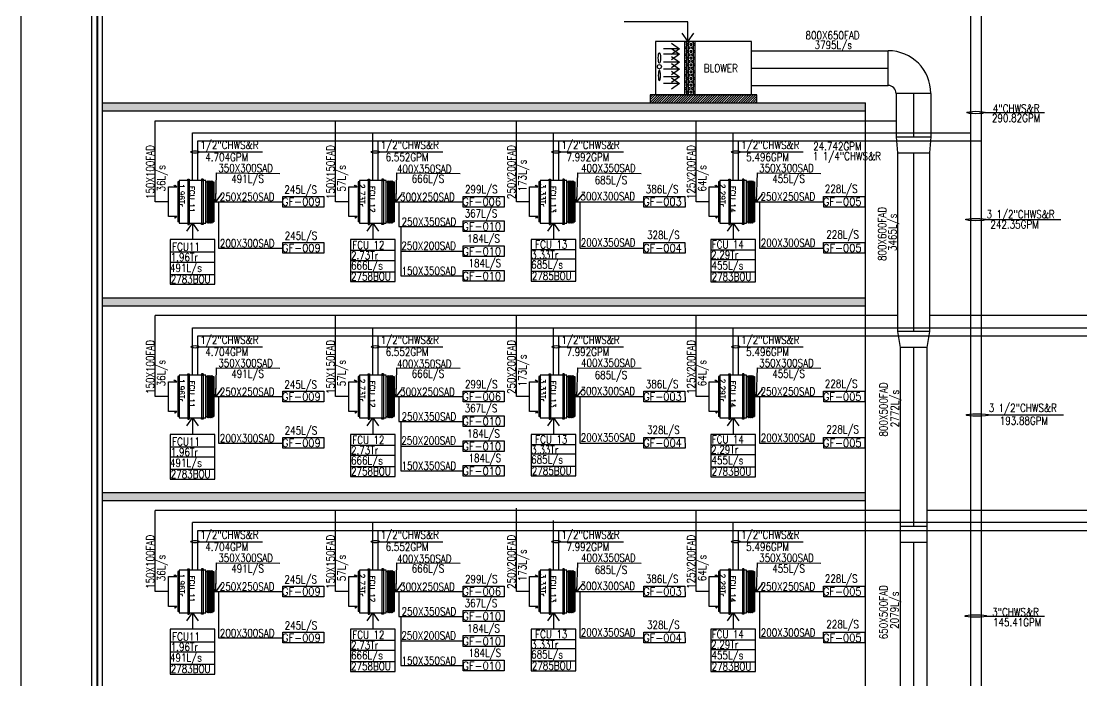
# Model space of a CAD drawing. Header units: millimetres. Extents: x -1288794 to 2153086, y -2701644 to -1335282.
# Drawn here: x 1703173 to 1723044, y -1500660 to -1488307 of the extents above; entities that cross this region are included whole.
import ezdxf

# ---------------------------------------------------------------- set-up
doc = ezdxf.new("R2010")
doc.units = ezdxf.units.MM
doc.header["$LTSCALE"] = 100
doc.linetypes.add('HIDDEN', pattern=[9.525, 6.35, -3.175])
for name, color, linetype in [('A-ANNO-TEXT', 8, 'Continuous'), ('A-WALL-FULL', 8, 'Continuous'), ('AC- SUIPPOR', 7, 'HIDDEN'), ('AC-CHILLED WATER TEXT', 41, 'Continuous'), ('AC-CHR', 60, 'Continuous'), ('AC-CHS', 30, 'Continuous'), ('AC-FAD', 6, 'Continuous'), ('AC-FAD TEXT', 6, 'Continuous'), ('AC-HLTEXT', 100, 'Continuous'), ('AC-SAD', 3, 'Continuous'), ('AC-SAD TEXT', 3, 'Continuous'), ('AC-UNIT', 5, 'Continuous'), ('Blower', 4, 'Continuous'), ('LOGO LINE', 7, 'Continuous'), ('LOGO1LINE', 7, 'Continuous'), ('WALL', 42, 'Continuous')]:
    doc.layers.add(name, color=color, linetype=linetype)
doc.styles.add('ROMAND', font='romand')
doc.styles.add('ROMANS', font='romans.shx', dxfattribs={"width": 0.8})
doc.styles.add('SIMPLEX', font='simplex.shx', dxfattribs={"width": 0.8})
doc.dimstyles.new('100 of DIM2', dxfattribs={"dimscale": 0, "dimtxt": 200, "dimasz": 150, "dimexe": 75, "dimexo": 200, "dimgap": 75, "dimtad": 1, "dimdec": 0, "dimrnd": 5, "dimzin": 0, "dimdsep": 46, "dimtxsty": 'ROMANS', "dimblk": 'ARCHTICK', "dimcen": 100, "dimclrd": 94, "dimclre": 94, "dimclrt": 2, "dimadec": 0, "dimazin": 0, "dimtfac": 1, "dimtdec": 0, "dimtofl": 0, "dimtmove": 2, "dimatfit": 3, "dimldrblk": 'OPEN90', "dimfxl": 75, "dimtolj": 1, "dimtzin": 0, "dimarcsym": 0})

# ---------------------------------------------------------------- blocks, each defined once
blk = doc.blocks.new('A$C44FB0367')
at = {"layer": 'WALL', "ltscale": 30}
h = blk.add_hatch(dxfattribs=at)
h.set_pattern_fill('NET3', color=2, scale=100, style=0)
h.set_pattern_definition([(0, (19935.246, -11666.627), (0, 12.5), []), (60, (19935.246, -11666.627), (-10.8253175, 6.25), []), (120, (19935.246, -11666.627), (-10.8253175, -6.25), [])])
h.paths.add_polyline_path([(775, 250), (775, 275), (25, 275), (25, 250)])
at = {"layer": 'WALL', "color": 5, "ltscale": 30}
for p, q in [((25, 250), (25, 275)), ((25, 275), (775, 275)), ((775, 250), (775, 275))]:
    blk.add_line(p, q, dxfattribs=at)
at = {"layer": 'WALL', "color": 8, "ltscale": 30}
for p, q in [((25, -275), (0, -287.5)), ((0, -287.5), (25, -300)), ((25, -300), (0, -312.5)), ((0, -312.5), (25, -325)), ((25, -325), (0, -337.5)), ((0, -337.5), (25, -350)), ((25, -350), (0, -362.5)), ((0, -362.5), (25, -375)), ((25, -250), (25, -275)), ((25, -250), (25, -275)), ((25, -275), (775, -275)), ((25, -300), (775, -300)), ((25, -325), (775, -325)), ((25, -350), (775, -350)), ((25, -375), (775, -375)), ((25, -375), (25, -400)), ((775, -250), (775, -275)), ((775, -275), (800, -287.5)), ((800, -287.5), (775, -300)), ((775, -300), (800, -312.5)), ((800, -312.5), (775, -325)), ((775, -325), (800, -337.5)), ((800, -337.5), (775, -350)), ((775, -350), (800, -362.5)), ((800, -362.5), (775, -375)), ((775, -375), (775, -400)), ((25, -400), (775, -400))]:
    blk.add_line(p, q, dxfattribs=at)
at = {"layer": 'WALL', "color": 5, "ltscale": 30}
blk.add_lwpolyline([(0, 250), (800, 250), (800, -250), (0, -250)], close=True, dxfattribs=at)
blk = doc.blocks.new('A$C5F1D0244')
at = {"layer": 'AC- SUIPPOR', "ltscale": 5}
for p, q in [((-25, 425), (-25, -425)), ((0, 425), (0, -425))]:
    blk.add_line(p, q, dxfattribs=at)
at = {"layer": 'AC- SUIPPOR', "ltscale": 30}
for points in [[(-25, 400), (0, 400), (0, 425), (-25, 425)], [(-25, -400), (0, -400), (0, -425), (-25, -425)]]:
    blk.add_lwpolyline(points, close=True, dxfattribs=at)
for centre in [(-12.5, 412.5), (-12.5, -412.5)]:
    blk.add_circle(centre, 5, dxfattribs=at)
blk = doc.blocks.new('_ArchTick')
at = {"color": 0, "linetype": 'ByBlock', "const_width": 0.15}
blk.add_lwpolyline([(-0.5, -0.5), (0.5, 0.5)], dxfattribs=at)
blk = doc.blocks.new('A$C14952670')
at = {"layer": 'AC-FAD', "linetype": 'ByBlock'}
for p, q in [((29, 136), (0, 105)), ((30, 159), (1, 128)), ((30, 0), (30, 159)), ((589, 0), (30, 0)), ((589, 159), (589, 0)), ((589, 159), (619, 129)), ((589, 144), (619, 114))]:
    blk.add_line(p, q, dxfattribs=at)

msp = doc.modelspace()

# ---------------------------------------------------------------- hatches: boundary and pattern name
at = {"layer": 'A-WALL-FULL', "true_color": 0xf26722}
h = msp.add_hatch(dxfattribs=at)
h.set_pattern_fill('AR-CONC', color=30)
h.set_pattern_definition([(50, (-18962.78, 25700), (182.184669, -15.939086), [19.05, -209.55]), (355, (-18962.78, 25700), (-35.243421, 191.056845), [15.24, -167.640584]), (100.451445, (-18947.6, 25698.67), (146.941247, 175.117752), [16.190009, -178.090245]), (46.1842, (-18962.78, 25750.8), (271.07904, -42.042328), [28.575, -314.325]), (96.635558, (-18940.2, 25747.3), (237.404134, 247.426125), [24.285023, -267.135608]), (351.184151, (-18962.78, 25750.8), (237.404134, 247.426125), [22.859967, -251.459732]), (21, (-18937.38, 25738.1), (151.614391, -102.265198), [19.05, -209.55]), (326, (-18937.38, 25738.1), (61.802028, 184.187966), [15.24, -167.64]), (71.451445, (-18924.75, 25729.58), (213.416419, 81.922769), [16.190009, -178.089938]), (37.5, (-18962.784, 25700), (3.0886033, 84.5550389), [0, -165.608, 0, -170.18, 0, -168.275]), (7.5, (-18962.78, 25700), (66.8196625, 100.1805748), [0, -97.028, 0, -161.798, 0, -64.135]), (327.5, (-19019.426, 25700), (135.5905952, -5.728744), [0, -63.5, 0, -198.12, 0, -262.89]), (317.5, (-19044.83, 25700), (148.1291814, 25.426491), [0, -82.55, 0, -131.572, 0, -186.69])])
h.paths.add_polyline_path([(1718990.8, -1489835.5), (1704697.8, -1489835.5), (1704697.8, -1489985.5), (1718990.8, -1489985.5)])
h = msp.add_hatch(dxfattribs=at)
h.set_pattern_fill('AR-CONC', color=30)
h.set_pattern_definition([(50, (0, 22050), (182.184669, -15.939086), [19.05, -209.55]), (355, (0, 22050), (-35.243421, 191.056845), [15.24, -167.640584]), (100.451445, (15.18, 22048.67), (146.941247, 175.117752), [16.190009, -178.090245]), (46.1842, (0, 22100.8), (271.07904, -42.042328), [28.575, -314.325]), (96.635558, (22.6, 22097.3), (237.404134, 247.426125), [24.285023, -267.135608]), (351.184151, (0, 22100.8), (237.404134, 247.426125), [22.859967, -251.459732]), (21, (25.4, 22088.1), (151.614391, -102.265198), [19.05, -209.55]), (326, (25.4, 22088.1), (61.802028, 184.187966), [15.24, -167.64]), (71.451445, (38.03, 22079.58), (213.416419, 81.922769), [16.190009, -178.089938]), (37.5, (0, 22050), (3.0886033, 84.5550389), [0, -165.608, 0, -170.18, 0, -168.275]), (7.5, (0, 22050), (66.8196625, 100.1805748), [0, -97.028, 0, -161.798, 0, -64.135]), (327.5, (-56.64, 22050), (135.5905952, -5.728744), [0, -63.5, 0, -198.12, 0, -262.89]), (317.5, (-82.04, 22050), (148.1291814, 25.426491), [0, -82.55, 0, -131.572, 0, -186.69])])
h.paths.add_polyline_path([(1718990.8, -1493635.5), (1718990.8, -1493485.5), (1704697.8, -1493485.5), (1704697.8, -1493635.5)])
h.paths.add_polyline_path([(1751078, -1493635.5), (1751078, -1493485.5), (1723660.6, -1493485.5), (1723660.6, -1493635.5)])
h.paths.add_polyline_path([(1755218.3, -1493485.5), (1755218.3, -1493635.5), (1770296.5, -1493635.5), (1770296.5, -1493485.5)])
h = msp.add_hatch(dxfattribs=at)
h.set_pattern_fill('AR-CONC', color=30)
h.set_pattern_definition([(50, (0, 18400), (182.184669, -15.939086), [19.05, -209.55]), (355, (0, 18400), (-35.243421, 191.056845), [15.24, -167.640584]), (100.451445, (15.18, 18398.67), (146.941247, 175.117752), [16.190009, -178.090245]), (46.1842, (0, 18450.8), (271.07904, -42.042328), [28.575, -314.325]), (96.635558, (22.6, 18447.3), (237.404134, 247.426125), [24.285023, -267.135608]), (351.184151, (0, 18450.8), (237.404134, 247.426125), [22.859967, -251.459732]), (21, (25.4, 18438.1), (151.614391, -102.265198), [19.05, -209.55]), (326, (25.4, 18438.1), (61.802028, 184.187966), [15.24, -167.64]), (71.451445, (38.03, 18429.58), (213.416419, 81.922769), [16.190009, -178.089938]), (37.5, (0, 18400), (3.0886033, 84.5550389), [0, -165.608, 0, -170.18, 0, -168.275]), (7.5, (0, 18400), (66.8196625, 100.1805748), [0, -97.028, 0, -161.798, 0, -64.135]), (327.5, (-56.64, 18400), (135.5905952, -5.728744), [0, -63.5, 0, -198.12, 0, -262.89]), (317.5, (-82.04, 18400), (148.1291814, 25.426491), [0, -82.55, 0, -131.572, 0, -186.69])])
h.paths.add_polyline_path([(1718990.8, -1497285.5), (1718990.8, -1497135.5), (1704697.8, -1497135.5), (1704697.8, -1497285.5)])
h.paths.add_polyline_path([(1755218.3, -1497135.5), (1755218.3, -1497285.5), (1770296.5, -1497285.5), (1770296.5, -1497135.5)])
h.paths.add_polyline_path([(1751078, -1497285.5), (1751078, -1497135.5), (1723660.6, -1497135.5), (1723660.6, -1497285.5)])
at = {"layer": 'Blower', "true_color": 0xf26722}
h = msp.add_hatch(dxfattribs=at)
h.set_pattern_fill('BOX', color=30, scale=5)
h.paths.add_polyline_path([(1715797.7, -1488685.5), (1715597.7, -1488685.5), (1715597.7, -1489685.5), (1715797.7, -1489685.5)])
h = msp.add_hatch(dxfattribs=at)
h.set_pattern_fill('ANSI31', color=30, scale=10)
h.paths.add_polyline_path([(1716957.5, -1489685.5), (1714957.5, -1489685.5), (1714957.5, -1489835.5), (1716957.5, -1489835.5)])

# ---------------------------------------------------------------- linework, layer by layer
at = {"layer": 'A-ANNO-TEXT'}
for points in [[(1708072.8, -1491587.9), (1708842.4, -1491587.9), (1708843.7, -1491788.2), (1708074.1, -1491788.2)], [(1711451.5, -1491587.9), (1712221, -1491587.9), (1712222.3, -1491788.2), (1711452.8, -1491788.2)], [(1714838.9, -1491587.9), (1715608.5, -1491587.9), (1715609.8, -1491788.2), (1714840.2, -1491788.2)], [(1718206.9, -1491587.9), (1718976.5, -1491587.9), (1718977.7, -1491788.2), (1718208.2, -1491788.2)], [(1711452.1, -1492045.9), (1712221.6, -1492045.9), (1712222.9, -1492246.3), (1711453.4, -1492246.3)], [(1708073.4, -1492451.1), (1708843, -1492451.1), (1708844.3, -1492651.5), (1708074.7, -1492651.5)], [(1714839.5, -1492451.1), (1715609.1, -1492451.1), (1715610.4, -1492651.5), (1714840.8, -1492651.5)], [(1718207.5, -1492451.1), (1718977.1, -1492451.1), (1718978.3, -1492651.5), (1718208.8, -1492651.5)], [(1711452.3, -1492514.2), (1712221.9, -1492514.2), (1712223.2, -1492714.6), (1711453.6, -1492714.6)], [(1711452.3, -1492976), (1712221.9, -1492976), (1712223.2, -1493176.4), (1711453.6, -1493176.4)], [(1708072.8, -1495237.9), (1708842.4, -1495237.9), (1708843.7, -1495438.2), (1708074.1, -1495438.2)], [(1711451.5, -1495237.9), (1712221, -1495237.9), (1712222.3, -1495438.2), (1711452.8, -1495438.2)], [(1714838.9, -1495237.9), (1715608.5, -1495237.9), (1715609.8, -1495438.2), (1714840.2, -1495438.2)], [(1718206.9, -1495237.9), (1718976.5, -1495237.9), (1718977.7, -1495438.2), (1718208.2, -1495438.2)], [(1711452.1, -1495695.9), (1712221.6, -1495695.9), (1712222.9, -1495896.3), (1711453.4, -1495896.3)], [(1708073.4, -1496101.1), (1708843, -1496101.1), (1708844.3, -1496301.5), (1708074.7, -1496301.5)], [(1711452.3, -1496164.2), (1712221.9, -1496164.2), (1712223.2, -1496364.6), (1711453.6, -1496364.6)], [(1714839.5, -1496101.1), (1715609.1, -1496101.1), (1715610.4, -1496301.5), (1714840.8, -1496301.5)], [(1718207.5, -1496101.1), (1718977.1, -1496101.1), (1718978.3, -1496301.5), (1718208.8, -1496301.5)], [(1711452.3, -1496626), (1712221.9, -1496626), (1712223.2, -1496826.4), (1711453.6, -1496826.4)], [(1708072.8, -1498887.9), (1708842.4, -1498887.9), (1708843.7, -1499088.2), (1708074.1, -1499088.2)], [(1711451.5, -1498887.9), (1712221, -1498887.9), (1712222.3, -1499088.2), (1711452.8, -1499088.2)], [(1714838.9, -1498887.9), (1715608.5, -1498887.9), (1715609.8, -1499088.2), (1714840.2, -1499088.2)], [(1718206.9, -1498887.9), (1718976.5, -1498887.9), (1718977.7, -1499088.2), (1718208.2, -1499088.2)], [(1711452.1, -1499345.9), (1712221.6, -1499345.9), (1712222.9, -1499546.3), (1711453.4, -1499546.3)], [(1708073.4, -1499751.1), (1708843, -1499751.1), (1708844.3, -1499951.5), (1708074.7, -1499951.5)], [(1711452.3, -1499814.2), (1712221.9, -1499814.2), (1712223.2, -1500014.6), (1711453.6, -1500014.6)], [(1714839.5, -1499751.1), (1715609.1, -1499751.1), (1715610.4, -1499951.5), (1714840.8, -1499951.5)], [(1718207.5, -1499751.1), (1718977.1, -1499751.1), (1718978.3, -1499951.5), (1718208.8, -1499951.5)], [(1711452.3, -1500276), (1712221.9, -1500276), (1712223.2, -1500476.4), (1711453.6, -1500476.4)]]:
    msp.add_lwpolyline(points, close=True, dxfattribs=at)
at = {"layer": 'A-WALL-FULL'}
for p, q in [((1716957.5, -1489685.5), (1714957.5, -1489685.5)), ((1714957.5, -1489685.5), (1714957.5, -1489835.5)), ((1716957.5, -1489835.5), (1716957.5, -1489685.5)), ((1704697.8, -1489835.5), (1718990.8, -1489835.5)), ((1718990.8, -1508235.5), (1718990.8, -1489835.5)), ((1704697.8, -1489985.5), (1718990.8, -1489985.5)), ((1704697.8, -1493485.5), (1718990.8, -1493485.5)), ((1704697.8, -1493635.5), (1718990.8, -1493635.5)), ((1704697.8, -1497135.5), (1718990.8, -1497135.5)), ((1704697.8, -1497285.5), (1718990.8, -1497285.5))]:
    msp.add_line(p, q, dxfattribs=at)
at = {"layer": 'A-WALL-FULL', "ltscale": 3}
for p, q in [((1713564.3, -1492394.9), (1712864.3, -1492394.9)), ((1713564.3, -1496044.9), (1712864.3, -1496044.9)), ((1713564.3, -1499694.9), (1712864.3, -1499694.9))]:
    msp.add_line(p, q, dxfattribs=at)
at = {"layer": 'AC-CHILLED WATER TEXT'}
for p, q in [((1721231.1, -1490016.9), (1722346, -1490016.9)), ((1706508.9, -1490755.3), (1707690.7, -1490755.3)), ((1709887.6, -1490755.3), (1711069.4, -1490755.3)), ((1713275, -1490755.3), (1714456.8, -1490755.3)), ((1716643, -1490755.3), (1717824.8, -1490755.3)), ((1721252.7, -1492021.2), (1722650.6, -1492021.2)), ((1706508.9, -1494405.3), (1707690.7, -1494405.3)), ((1709887.6, -1494405.3), (1711069.4, -1494405.3)), ((1713275, -1494405.3), (1714456.8, -1494405.3)), ((1716643, -1494405.3), (1717824.8, -1494405.3)), ((1721300.3, -1495680.3), (1722698.3, -1495680.3)), ((1706508.9, -1498055.3), (1707690.7, -1498055.3)), ((1709887.6, -1498055.3), (1711069.4, -1498055.3)), ((1713275, -1498055.3), (1714456.8, -1498055.3)), ((1716643, -1498055.3), (1717824.8, -1498055.3)), ((1721266.3, -1499447.5), (1722343.2, -1499447.5))]:
    msp.add_line(p, q, dxfattribs=at)
for centre, major_axis, ratio in [((1721060.4, -1490016.9), (170.7, 0), 0.1301197), ((1706429.3, -1490755.3), (79.6, 0), 0.2791271), ((1709808, -1490755.3), (79.6, 0), 0.2791271), ((1713195.4, -1490755.3), (79.6, 0), 0.2791271), ((1716563.4, -1490755.3), (79.6, 0), 0.2791271), ((1721060.4, -1492021.2), (192.2, 0), 0.1155465), ((1706429.3, -1494405.3), (79.6, 0), 0.2791271), ((1709808, -1494405.3), (79.6, 0), 0.2791271), ((1713195.4, -1494405.3), (79.6, 0), 0.2791271), ((1716563.4, -1494405.3), (79.6, 0), 0.2791271), ((1721087.6, -1495680.3), (212.7, 0), 0.1044217), ((1706429.3, -1498055.3), (79.6, 0), 0.2791271), ((1709808, -1498055.3), (79.6, 0), 0.2791271), ((1713195.4, -1498055.3), (79.6, 0), 0.2791271), ((1716563.4, -1498055.3), (79.6, 0), 0.2791271), ((1721060.4, -1499447.5), (205.9, 0), 0.1078954)]:
    msp.add_ellipse(centre, major_axis=major_axis, ratio=ratio, dxfattribs=at)
at = {"layer": 'AC-CHR'}
for p, q in [((1721161.9, -1508796.8), (1721161.9, -1483993.6)), ((1706479.7, -1490547.1), (1721161.9, -1490547.1)), ((1706479.7, -1491287.6), (1706479.7, -1490547.1)), ((1709858.3, -1491287.6), (1709858.3, -1490547.1)), ((1713245.8, -1491287.6), (1713245.8, -1490547.1)), ((1716613.8, -1491287.6), (1716613.8, -1490547.1)), ((1706479.7, -1494196.8), (1734945.9, -1494196.8)), ((1706479.7, -1494937.2), (1706479.7, -1494196.8)), ((1709858.3, -1494937.2), (1709858.3, -1494196.8)), ((1713245.8, -1494937.2), (1713245.8, -1494196.8)), ((1716613.8, -1494937.2), (1716613.8, -1494196.8)), ((1706479.7, -1497846.8), (1734945.9, -1497846.8)), ((1706479.7, -1498587.2), (1706479.7, -1497846.8)), ((1709858.3, -1498587.2), (1709858.3, -1497846.8)), ((1713245.8, -1498587.2), (1713245.8, -1497846.8)), ((1716613.8, -1498587.2), (1716613.8, -1497846.8))]:
    msp.add_line(p, q, dxfattribs=at)
at = {"layer": 'AC-CHS'}
for p, q in [((1720961.9, -1508648.1), (1720961.9, -1484193.9)), ((1706379.7, -1491287.2), (1706379.7, -1490398.4)), ((1706379.7, -1490398.4), (1720961.9, -1490398.4)), ((1709758.3, -1491287.2), (1709758.3, -1490398.4)), ((1713145.8, -1491287.2), (1713145.8, -1490398.4)), ((1716513.8, -1491287.2), (1716513.8, -1490398.4)), ((1706379.7, -1494937.2), (1706379.7, -1494048.1)), ((1706379.7, -1494048.1), (1734845.9, -1494048.1)), ((1709758.3, -1494937.2), (1709758.3, -1494048.1)), ((1713145.8, -1494937.2), (1713145.8, -1494048.1)), ((1716513.8, -1494937.2), (1716513.8, -1494048.1)), ((1713145.8, -1498587.2), (1713145.8, -1497658.5)), ((1706379.7, -1498587.2), (1706379.7, -1497698.1)), ((1734845.9, -1497698.1), (1706379.7, -1497698.1)), ((1709758.3, -1498587.2), (1709758.3, -1497698.1)), ((1716513.8, -1498587.2), (1716513.8, -1497698.1))]:
    msp.add_line(p, q, dxfattribs=at)
at = {"layer": 'AC-FAD'}
for p, q in [((1716857.5, -1488860.5), (1719415.8, -1488860.5)), ((1719415.8, -1489510.5), (1719415.8, -1488860.5)), ((1716857.5, -1489185.5), (1719415.8, -1489185.5)), ((1716857.5, -1489510.5), (1719415.8, -1489510.5)), ((1719565.8, -1489660.5), (1719565.8, -1490469.8)), ((1720215.8, -1489660.5), (1719565.8, -1489660.5)), ((1719890.8, -1489660.5), (1719890.8, -1490469.8)), ((1720215.8, -1489660.5), (1720215.8, -1490469.8)), ((1705685.2, -1491687.2), (1705685.2, -1490169.8)), ((1705685.2, -1490169.8), (1719565.8, -1490169.8)), ((1709063.8, -1491687.2), (1709063.8, -1490169.8)), ((1712451.3, -1491687.2), (1712451.3, -1490169.8)), ((1715819.3, -1491687.2), (1715819.3, -1490169.8)), ((1719565.8, -1490469.8), (1719590.8, -1490769.8)), ((1719565.8, -1490469.8), (1720215.8, -1490469.8)), ((1720215.8, -1490469.8), (1720190.8, -1490769.8)), ((1719590.8, -1490769.8), (1719590.8, -1494119.5)), ((1719590.8, -1490769.8), (1720190.8, -1490769.8)), ((1719890.8, -1490769.8), (1719890.8, -1494119.5)), ((1720190.8, -1490769.8), (1720190.8, -1494119.5)), ((1705930.4, -1491687.2), (1705685.2, -1491687.2)), ((1709309.1, -1491687.2), (1709063.8, -1491687.2)), ((1712696.5, -1491687.2), (1712451.3, -1491687.2)), ((1716064.5, -1491687.2), (1715819.3, -1491687.2)), ((1705685.2, -1495337.2), (1705685.2, -1493819.5)), ((1719590.8, -1493819.5), (1705685.2, -1493819.5)), ((1709063.8, -1495337.2), (1709063.8, -1493819.5)), ((1712451.3, -1495337.2), (1712451.3, -1493819.5)), ((1715819.3, -1495337.2), (1715819.3, -1493819.5)), ((1734151.4, -1493819.5), (1720190.8, -1493819.5)), ((1720190.8, -1494119.5), (1719590.8, -1494119.5)), ((1719590.8, -1494119.5), (1719640.8, -1494419.5)), ((1720190.8, -1494119.5), (1720140.8, -1494419.5)), ((1720140.8, -1494419.5), (1719640.8, -1494419.5)), ((1719640.8, -1494419.5), (1719640.8, -1505069.5)), ((1719890.8, -1494419.5), (1719890.8, -1497769.5)), ((1720140.8, -1494419.5), (1720140.8, -1505069.5)), ((1705930.4, -1495337.2), (1705685.2, -1495337.2)), ((1709309.1, -1495337.2), (1709063.8, -1495337.2)), ((1712696.5, -1495337.2), (1712451.3, -1495337.2)), ((1716064.5, -1495337.2), (1715819.3, -1495337.2)), ((1712451.3, -1498987.2), (1712451.3, -1497429.9)), ((1705685.2, -1498987.2), (1705685.2, -1497469.5)), ((1719640.8, -1497469.5), (1705685.2, -1497469.5)), ((1709063.8, -1498987.2), (1709063.8, -1497469.5)), ((1715819.3, -1498987.2), (1715819.3, -1497469.5)), ((1734151.4, -1497469.5), (1720140.8, -1497469.5)), ((1720140.8, -1497769.5), (1719640.8, -1497769.5)), ((1720140.8, -1498069.5), (1719640.8, -1498069.5)), ((1719890.8, -1498069.5), (1719890.8, -1501419.5)), ((1705930.4, -1498987.2), (1705685.2, -1498987.2)), ((1709309.1, -1498987.2), (1709063.8, -1498987.2)), ((1712696.5, -1498987.2), (1712451.3, -1498987.2)), ((1716064.5, -1498987.2), (1715819.3, -1498987.2))]:
    msp.add_line(p, q, dxfattribs=at)
for radius in [800, 150]:
    msp.add_arc((1719415.8, -1489660.5), radius, 0, 90, dxfattribs=at)
at = {"layer": 'AC-SAD'}
for p, q in [((1706779.7, -1491687.2), (1708073.5, -1491687.2)), ((1706871.1, -1491687.2), (1706871.1, -1492557.8)), ((1710158.3, -1491687.2), (1711452.1, -1491687.2)), ((1710249.8, -1491687.2), (1710249.8, -1492152.7)), ((1713545.8, -1491687.2), (1714839.6, -1491687.2)), ((1713637.2, -1491687.2), (1713637.2, -1492557.8)), ((1716913.8, -1491687.2), (1718207.5, -1491687.2)), ((1717005.2, -1491687.2), (1717005.2, -1492557.8)), ((1710249.8, -1492152.7), (1711452.8, -1492152.7)), ((1710282.6, -1492152.7), (1710282.6, -1493076.2)), ((1706871.1, -1492557.8), (1708074.1, -1492557.8)), ((1710282.6, -1492614.4), (1711453, -1492614.4)), ((1713637.2, -1492557.8), (1714840.2, -1492557.8)), ((1717005.2, -1492557.8), (1718208.2, -1492557.8)), ((1710282.6, -1493076.2), (1711453, -1493076.2)), ((1706779.7, -1495337.2), (1708073.5, -1495337.2)), ((1706871.1, -1495337.2), (1706871.1, -1496207.8)), ((1710158.3, -1495337.2), (1711452.1, -1495337.2)), ((1710249.8, -1495337.2), (1710249.8, -1495802.7)), ((1713545.8, -1495337.2), (1714839.6, -1495337.2)), ((1713637.2, -1495337.2), (1713637.2, -1496207.8)), ((1716913.8, -1495337.2), (1718207.5, -1495337.2)), ((1717005.2, -1495337.2), (1717005.2, -1496207.8)), ((1710249.8, -1495802.7), (1711452.8, -1495802.7)), ((1710282.6, -1495802.7), (1710282.6, -1496726.2)), ((1706871.1, -1496207.8), (1708074.1, -1496207.8)), ((1710282.6, -1496264.4), (1711453, -1496264.4)), ((1713637.2, -1496207.8), (1714840.2, -1496207.8)), ((1717005.2, -1496207.8), (1718208.2, -1496207.8)), ((1710282.6, -1496726.2), (1711453, -1496726.2)), ((1706779.7, -1498987.2), (1708073.5, -1498987.2)), ((1706871.1, -1498987.2), (1706871.1, -1499857.8)), ((1710158.3, -1498987.2), (1711452.1, -1498987.2)), ((1710249.8, -1498987.2), (1710249.8, -1499452.7)), ((1713545.8, -1498987.2), (1714839.6, -1498987.2)), ((1713637.2, -1498987.2), (1713637.2, -1499857.8)), ((1716913.8, -1498987.2), (1718207.5, -1498987.2)), ((1717005.2, -1498987.2), (1717005.2, -1499857.8)), ((1710249.8, -1499452.7), (1711452.8, -1499452.7)), ((1710282.6, -1499452.7), (1710282.6, -1500376.2)), ((1706871.1, -1499857.8), (1708074.1, -1499857.8)), ((1710282.6, -1499914.4), (1711453, -1499914.4)), ((1713637.2, -1499857.8), (1714840.2, -1499857.8)), ((1717005.2, -1499857.8), (1718208.2, -1499857.8)), ((1710282.6, -1500376.2), (1711453, -1500376.2))]:
    msp.add_line(p, q, dxfattribs=at)
at = {"layer": 'AC-SAD TEXT'}
for p, q in [((1705961.2, -1492628.2), (1706798.3, -1492628.2)), ((1709339.8, -1492596.2), (1710176.9, -1492596.2)), ((1712727.2, -1492585.4), (1713564.3, -1492585.4)), ((1716095.2, -1492591.4), (1716932.3, -1492591.4)), ((1705961.2, -1492818.1), (1706798.3, -1492818.1)), ((1709339.8, -1492786.5), (1710176.9, -1492786.5)), ((1712727.2, -1492757.3), (1713564.3, -1492757.3)), ((1716095.2, -1492772.2), (1716932.3, -1492772.2)), ((1705961.2, -1493049.2), (1706798.3, -1493049.2)), ((1709339.8, -1492998.4), (1710176.9, -1492998.4)), ((1712727.2, -1492988.5), (1713564.3, -1492988.5)), ((1716095.2, -1493003.4), (1716932.3, -1493003.4)), ((1709339.8, -1496246.2), (1710176.9, -1496246.2)), ((1712727.2, -1496235.4), (1713564.3, -1496235.4)), ((1716095.2, -1496241.4), (1716932.3, -1496241.4)), ((1705961.2, -1496278.2), (1706798.3, -1496278.2)), ((1705961.2, -1496468.1), (1706798.3, -1496468.1)), ((1709339.8, -1496436.5), (1710176.9, -1496436.5)), ((1712727.2, -1496407.3), (1713564.3, -1496407.3)), ((1716095.2, -1496422.2), (1716932.3, -1496422.2)), ((1709339.8, -1496648.4), (1710176.9, -1496648.4)), ((1712727.2, -1496638.5), (1713564.3, -1496638.5)), ((1716095.2, -1496653.4), (1716932.3, -1496653.4)), ((1705961.2, -1496699.2), (1706798.3, -1496699.2)), ((1705961.2, -1499928.2), (1706798.3, -1499928.2)), ((1709339.8, -1499896.2), (1710176.9, -1499896.2)), ((1712727.2, -1499885.4), (1713564.3, -1499885.4)), ((1716095.2, -1499891.4), (1716932.3, -1499891.4)), ((1705961.2, -1500118.1), (1706798.3, -1500118.1)), ((1709339.8, -1500086.5), (1710176.9, -1500086.5)), ((1712727.2, -1500057.3), (1713564.3, -1500057.3)), ((1716095.2, -1500072.2), (1716932.3, -1500072.2)), ((1705961.2, -1500349.2), (1706798.3, -1500349.2)), ((1709339.8, -1500298.4), (1710176.9, -1500298.4)), ((1712727.2, -1500288.5), (1713564.3, -1500288.5)), ((1716095.2, -1500303.4), (1716932.3, -1500303.4))]:
    msp.add_line(p, q, dxfattribs=at)
for points in [[(1705961.2, -1493233.8), (1706798.3, -1493233.8), (1706798.3, -1492394.9), (1705961.2, -1492394.9)], [(1709339.8, -1493183), (1710176.9, -1493183), (1710176.9, -1492394.9), (1709339.8, -1492394.9)], [(1712727.2, -1493173.1), (1713564.3, -1493173.1), (1713564.3, -1492394.9), (1712727.2, -1492394.9)], [(1716095.2, -1493187.9), (1716932.3, -1493187.9), (1716932.3, -1492394.9), (1716095.2, -1492394.9)], [(1705961.2, -1496883.8), (1706798.3, -1496883.8), (1706798.3, -1496044.9), (1705961.2, -1496044.9)], [(1709339.8, -1496833), (1710176.9, -1496833), (1710176.9, -1496044.9), (1709339.8, -1496044.9)], [(1712727.2, -1496823.1), (1713564.3, -1496823.1), (1713564.3, -1496044.9), (1712727.2, -1496044.9)], [(1716095.2, -1496837.9), (1716932.3, -1496837.9), (1716932.3, -1496044.9), (1716095.2, -1496044.9)], [(1705961.2, -1500533.8), (1706798.3, -1500533.8), (1706798.3, -1499694.9), (1705961.2, -1499694.9)], [(1709339.8, -1500483), (1710176.9, -1500483), (1710176.9, -1499694.9), (1709339.8, -1499694.9)], [(1712727.2, -1500473.1), (1713564.3, -1500473.1), (1713564.3, -1499694.9), (1712727.2, -1499694.9)], [(1716095.2, -1500487.9), (1716932.3, -1500487.9), (1716932.3, -1499694.9), (1716095.2, -1499694.9)]]:
    msp.add_lwpolyline(points, close=True, dxfattribs=at)
at = {"layer": 'Blower'}
for points in [[(1715057.5, -1489685.5), (1716857.5, -1489685.5), (1716857.5, -1488685.5), (1715057.5, -1488685.5)], [(1715597.7, -1489685.5), (1715797.7, -1489685.5), (1715797.7, -1488685.5), (1715597.7, -1488685.5)]]:
    msp.add_lwpolyline(points, close=True, dxfattribs=at)
msp.add_circle((1715130.4, -1489158.2), 38.8, dxfattribs=at)
msp.add_ellipse((1715129.3, -1488994.7), major_axis=(0, -96.2), ratio=0.2079194, dxfattribs=at)
at = {"layer": 'Blower', "extrusion": (0, 0, -1)}
msp.add_ellipse((1715129.3, -1489321.7), major_axis=(0, 96.2), ratio=0.2079194, dxfattribs=at)
at = {"layer": 'LOGO LINE'}
msp.add_lwpolyline([(1781931.1, -1519493.9), (1703173, -1519493.9), (1703173, -1463806.4), (1781931.1, -1463806.4)], close=True, dxfattribs=at)
at = {"layer": 'LOGO1LINE'}
for points in [[(1780605.2, -1518168), (1704498.9, -1518168), (1704498.9, -1465132.3), (1780605.2, -1465132.3)], [(1770296.5, -1517969.1), (1704697.8, -1517969.1), (1704697.8, -1465331.1), (1770296.5, -1465331.1)]]:
    msp.add_lwpolyline(points, close=True, dxfattribs=at)
at = {"layer": 'LOGO1LINE', "const_width": 39.8}
msp.add_lwpolyline([(1780505.7, -1518068.5), (1704598.4, -1518068.5), (1704598.4, -1465231.7), (1780505.7, -1465231.7)], close=True, dxfattribs=at)

# ---------------------------------------------------------------- block references
at = {"ltscale": 30, "xscale": -1}
for p in [(1706297.8, -1491687.2), (1709676.4, -1491687.2), (1713063.9, -1491687.2), (1716431.9, -1491687.2), (1706297.8, -1495337.2), (1709676.4, -1495337.2), (1713063.9, -1495337.2), (1716431.9, -1495337.2), (1706297.8, -1498987.2), (1709676.4, -1498987.2), (1713063.9, -1498987.2), (1716431.9, -1498987.2)]:
    msp.add_blockref('A$C5F1D0244', p, dxfattribs=at)
at = {"ltscale": 30}
for p in [(1706579, -1491687.2), (1709957.7, -1491687.2), (1713345.1, -1491687.2), (1716713.1, -1491687.2), (1706579, -1495337.2), (1709957.7, -1495337.2), (1713345.1, -1495337.2), (1716713.1, -1495337.2), (1706579, -1498987.2), (1709957.7, -1498987.2), (1713345.1, -1498987.2), (1716713.1, -1498987.2)]:
    msp.add_blockref('A$C5F1D0244', p, dxfattribs=at)
at = {"layer": 'AC-FAD', "rotation": 270}
for p in [(1705930.4, -1491377.7), (1709309.1, -1491377.7), (1712696.5, -1491377.7), (1716064.5, -1491377.7), (1705930.4, -1495027.7), (1709309.1, -1495027.7), (1712696.5, -1495027.7), (1716064.5, -1495027.7), (1705930.4, -1498677.7), (1709309.1, -1498677.7), (1712696.5, -1498677.7), (1716064.5, -1498677.7)]:
    msp.add_blockref('A$C14952670', p, dxfattribs=at)
at = {"layer": 'AC-UNIT', "color": 6, "ltscale": 30, "xscale": -1, "rotation": 90}
for p in [(1706379.7, -1491287.2), (1709758.3, -1491287.2), (1713145.8, -1491287.2), (1716513.8, -1491287.2), (1706379.7, -1494937.2), (1709758.3, -1494937.2), (1713145.8, -1494937.2), (1716513.8, -1494937.2), (1706379.7, -1498587.2), (1709758.3, -1498587.2), (1713145.8, -1498587.2), (1716513.8, -1498587.2)]:
    msp.add_blockref('A$C44FB0367', p, dxfattribs=at)

# ---------------------------------------------------------------- texts
at = {"layer": 'A-ANNO-TEXT', "style": 'ROMANS', "width": 0.9}
for s, p in [('GF-009', (1708059.8, -1491762.2)), ('GF-006', (1711438.5, -1491762.2)), ('GF-003', (1714825.9, -1491762.2)), ('GF-005', (1718193.9, -1491762.2)), ('GF-010', (1711439.3, -1492224.9)), ('GF-009', (1708060.6, -1492630)), ('GF-004', (1714826.7, -1492630)), ('GF-005', (1718194.7, -1492630)), ('GF-010', (1711439.5, -1492693.2)), ('GF-010', (1711439.5, -1493155)), ('GF-009', (1708059.8, -1495412.2)), ('GF-006', (1711438.5, -1495412.2)), ('GF-003', (1714825.9, -1495412.2)), ('GF-005', (1718193.9, -1495412.2)), ('GF-010', (1711439.3, -1495874.9)), ('GF-009', (1708060.6, -1496280)), ('GF-010', (1711439.5, -1496343.2)), ('GF-004', (1714826.7, -1496280)), ('GF-005', (1718194.7, -1496280)), ('GF-010', (1711439.5, -1496805)), ('GF-009', (1708059.8, -1499062.2)), ('GF-006', (1711438.5, -1499062.2)), ('GF-003', (1714825.9, -1499062.2)), ('GF-005', (1718193.9, -1499062.2)), ('GF-010', (1711439.3, -1499524.9)), ('GF-009', (1708060.6, -1499930)), ('GF-010', (1711439.5, -1499993.2)), ('GF-004', (1714826.7, -1499930)), ('GF-005', (1718194.7, -1499930)), ('GF-010', (1711439.5, -1500455))]:
    msp.add_text(s, height=150, dxfattribs=at).set_placement(p)
at = {"layer": 'AC-CHILLED WATER TEXT', "style": 'SIMPLEX', "width": 0.8}
for s, p in [('4"CHWS&R', (1721377.3, -1490016.9)), ('290.82GPM', (1721360.8, -1490194.6)), ('1/2"CHWS&R', (1706528.8, -1490699.8)), ('1/2"CHWS&R', (1709907.5, -1490699.8)), ('1/2"CHWS&R', (1713294.9, -1490699.8)), ('1/2"CHWS&R', (1716662.9, -1490699.8)), ('24.742GPM', (1718012.5, -1490724.2)), ('4.704GPM', (1706622.8, -1490925.8)), ('6.552GPM', (1710001.4, -1490925.8)), ('7.992GPM', (1713388.9, -1490925.8)), ('5.496GPM', (1716756.8, -1490925.8)), ('1 1/4"CHWS&R', (1718005.6, -1490907.7)), ('3 1/2"CHWS&R', (1721260.2, -1491998)), ('242.35GPM', (1721332.7, -1492188.6)), ('1/2"CHWS&R', (1706528.8, -1494349.8)), ('1/2"CHWS&R', (1709907.5, -1494349.8)), ('1/2"CHWS&R', (1713294.9, -1494349.8)), ('1/2"CHWS&R', (1716662.9, -1494349.8)), ('4.704GPM', (1706622.8, -1494575.8)), ('6.552GPM', (1710001.4, -1494575.8)), ('7.992GPM', (1713388.9, -1494575.8)), ('5.496GPM', (1716756.8, -1494575.8)), ('3 1/2"CHWS&R', (1721300.3, -1495623.9)), ('193.88GPM', (1721506.7, -1495863.6)), ('1/2"CHWS&R', (1706528.8, -1497999.8)), ('1/2"CHWS&R', (1709907.5, -1497999.8)), ('1/2"CHWS&R', (1713294.9, -1497999.8)), ('1/2"CHWS&R', (1716662.9, -1497999.8)), ('4.704GPM', (1706622.8, -1498225.8)), ('6.552GPM', (1710001.4, -1498225.8)), ('7.992GPM', (1713388.9, -1498225.8)), ('5.496GPM', (1716756.8, -1498225.8)), ('3"CHWS&R', (1721365.5, -1499447.5)), ('145.41GPM', (1721380.1, -1499639.6))]:
    msp.add_text(s, height=150, dxfattribs=at).set_placement(p)
at = {"layer": 'AC-FAD TEXT', "style": 'SIMPLEX', "width": 0.8}
for s, p in [('800X650FAD', (1717868.1, -1488646)), ('3795L/s', (1718037.9, -1488826.8)), ('BLOWER', (1715962.7, -1489263.4))]:
    msp.add_text(s, height=150, dxfattribs=at).set_placement(p)
for s, p in [('150X100FAD', (1705665.2, -1491638.7)), ('150X150FAD', (1709043.9, -1491638.7)), ('250X200FAD', (1712431.3, -1491638.7)), ('125X200FAD', (1715799.3, -1491638.7)), ('36L/s', (1705871.2, -1491495.6)), ('57L/s', (1709249.9, -1491495.6)), ('173L/s', (1712637.3, -1491495.6)), ('64L/s', (1716005.3, -1491495.6)), ('800X600FAD', (1719377.6, -1492798)), ('3465L/s', (1719571, -1492611.5)), ('150X100FAD', (1705665.2, -1495288.7)), ('150X150FAD', (1709043.9, -1495288.7)), ('250X200FAD', (1712431.3, -1495288.7)), ('125X200FAD', (1715799.3, -1495288.7)), ('36L/s', (1705871.2, -1495145.6)), ('57L/s', (1709249.9, -1495145.6)), ('173L/s', (1712637.3, -1495145.6)), ('64L/s', (1716005.3, -1495145.6)), ('800X500FAD', (1719403.9, -1496086.3)), ('2772L/s', (1719614, -1495911.1)), ('150X100FAD', (1705665.2, -1498938.7)), ('150X150FAD', (1709043.9, -1498938.7)), ('250X200FAD', (1712431.3, -1498938.7)), ('125X200FAD', (1715799.3, -1498938.7)), ('173L/s', (1712637.3, -1498795.6)), ('36L/s', (1705871.2, -1498795.6)), ('57L/s', (1709249.9, -1498795.6)), ('64L/s', (1716005.3, -1498795.6)), ('650X500FAD', (1719403.6, -1499882.5)), ('2079L/s', (1719609.9, -1499687.4))]:
    msp.add_text(s, height=150, rotation=90, dxfattribs=at).set_placement(p)
at = {"layer": 'AC-HLTEXT', "style": 'ROMAND'}
for s, p in [('1.96Tr', (1706129.7, -1491354.6)), ('FCU 11', (1706322.8, -1491389.7)), ('2.73Tr', (1709508.3, -1491354.6)), ('FCU 12', (1709701.4, -1491389.7)), ('3.33Tr', (1712895.8, -1491354.6)), ('FCU 13', (1713088.9, -1491389.7)), ('2.29Tr', (1716263.8, -1491354.6)), ('FCU 14', (1716456.9, -1491389.7)), ('1.96Tr', (1706129.7, -1495004.6)), ('FCU 11', (1706322.8, -1495039.7)), ('2.73Tr', (1709508.3, -1495004.6)), ('FCU 12', (1709701.4, -1495039.7)), ('3.33Tr', (1712895.8, -1495004.6)), ('FCU 13', (1713088.9, -1495039.7)), ('2.29Tr', (1716263.8, -1495004.6)), ('FCU 14', (1716456.9, -1495039.7)), ('1.96Tr', (1706129.7, -1498654.6)), ('FCU 11', (1706322.8, -1498689.7)), ('2.73Tr', (1709508.3, -1498654.6)), ('FCU 12', (1709701.4, -1498689.7)), ('3.33Tr', (1712895.8, -1498654.6)), ('FCU 13', (1713088.9, -1498689.7)), ('2.29Tr', (1716263.8, -1498654.6)), ('FCU 14', (1716456.9, -1498689.7))]:
    msp.add_text(s, height=100, rotation=270, dxfattribs=at).set_placement(p)
at = {"layer": 'AC-SAD TEXT', "style": 'SIMPLEX', "width": 0.8}
for s, p in [('350X300SAD', (1706865.4, -1491133.4)), ('400X350SAD', (1710212.6, -1491148.1)), ('400X350SAD', (1713662.3, -1491131.3)), ('350X300SAD', (1716999.5, -1491133.4)), ('491L/S', (1707109.6, -1491333)), ('666L/S', (1710488.3, -1491333)), ('685L/S', (1713916.9, -1491358)), ('455L/S', (1717243.7, -1491333)), ('245L/S', (1708103.1, -1491536.4)), ('299L/S', (1711487.7, -1491530)), ('386L/S', (1714875.1, -1491528)), ('228L/S', (1718230.2, -1491521.4)), ('250X250SAD', (1706894.2, -1491671.1)), ('300X250SAD', (1710272.8, -1491674.2)), ('300X300SAD', (1713651.2, -1491659.3)), ('250X250SAD', (1717025.5, -1491667)), ('367L/S', (1711481.8, -1491980.2)), ('250X350SAD', (1710299.8, -1492137.2)), ('245L/S', (1708109.1, -1492398.5)), ('184L/S', (1711529.8, -1492453.2)), ('328L/S', (1714898.1, -1492385.6)), ('228L/S', (1718257.5, -1492376.6)), ('FCU11', (1706002.5, -1492606.3)), ('200X300SAD', (1706895.3, -1492541.6)), ('FCU 12', (1709376.2, -1492573.5)), ('250X200SAD', (1710295, -1492586.3)), ('FCU 13', (1712803.7, -1492563.6)), ('200X350SAD', (1713657, -1492528.3)), ('FCU 14', (1716110.3, -1492563.3)), ('200X300SAD', (1717029.4, -1492532.9)), ('1.96Tr', (1705974.4, -1492800.8)), ('2.73Tr', (1709352.6, -1492767.3)), ('3.33Tr', (1712727.2, -1492757.3)), ('2.29Tr', (1716099.3, -1492755.8)), ('491L/s', (1705961.2, -1493001.5)), ('666L/s', (1709352.6, -1492957.1)), ('184L/S', (1711553.1, -1492912.3)), ('685L/s', (1712727.2, -1492940.8)), ('455L/s', (1716105.7, -1492955.6)), ('2783BOU', (1705974.4, -1493213.9)), ('2758BOU', (1709353, -1493163.1)), ('150X350SAD', (1710297.6, -1493058.2)), ('2785BOU', (1712740.4, -1493153.2)), ('2783BOU', (1716108.4, -1493168)), ('350X300SAD', (1706865.4, -1494783.4)), ('400X350SAD', (1710212.6, -1494798.1)), ('400X350SAD', (1713662.3, -1494781.3)), ('350X300SAD', (1716999.5, -1494783.4)), ('491L/S', (1707109.6, -1494983)), ('666L/S', (1710488.3, -1494983)), ('685L/S', (1713916.9, -1495008)), ('455L/S', (1717243.7, -1494983)), ('245L/S', (1708103.1, -1495186.4)), ('299L/S', (1711487.7, -1495180)), ('386L/S', (1714875.1, -1495178)), ('228L/S', (1718230.2, -1495171.4)), ('250X250SAD', (1706894.2, -1495321.1)), ('300X250SAD', (1710272.8, -1495324.2)), ('300X300SAD', (1713651.2, -1495309.3)), ('250X250SAD', (1717025.5, -1495317)), ('367L/S', (1711481.8, -1495630.2)), ('250X350SAD', (1710299.8, -1495787.2)), ('245L/S', (1708109.1, -1496048.5)), ('328L/S', (1714898.1, -1496035.6)), ('228L/S', (1718257.5, -1496026.6)), ('200X300SAD', (1706895.3, -1496191.6)), ('184L/S', (1711529.8, -1496103.2)), ('FCU 13', (1712803.7, -1496213.6)), ('200X350SAD', (1713657, -1496178.3)), ('FCU 14', (1716110.3, -1496213.3)), ('200X300SAD', (1717029.4, -1496182.9)), ('FCU11', (1706002.5, -1496256.3)), ('2.73Tr', (1709352.6, -1496417.3)), ('FCU 12', (1709376.2, -1496223.5)), ('250X200SAD', (1710295, -1496236.3)), ('3.33Tr', (1712727.2, -1496407.3)), ('2.29Tr', (1716099.3, -1496405.8)), ('1.96Tr', (1705974.4, -1496450.8)), ('666L/s', (1709352.6, -1496607.1)), ('184L/S', (1711553.1, -1496562.3)), ('685L/s', (1712727.2, -1496590.8)), ('455L/s', (1716105.7, -1496605.6)), ('491L/s', (1705961.2, -1496651.5)), ('2758BOU', (1709353, -1496813.1)), ('150X350SAD', (1710297.6, -1496708.2)), ('2785BOU', (1712740.4, -1496803.2)), ('2783BOU', (1716108.4, -1496818)), ('2783BOU', (1705974.4, -1496863.9)), ('350X300SAD', (1706865.4, -1498433.4)), ('491L/S', (1707109.6, -1498633)), ('400X350SAD', (1710212.6, -1498448.1)), ('666L/S', (1710488.3, -1498633)), ('400X350SAD', (1713662.3, -1498431.3)), ('350X300SAD', (1716999.5, -1498433.4)), ('455L/S', (1717243.7, -1498633)), ('299L/S', (1711487.7, -1498830)), ('685L/S', (1713916.9, -1498658)), ('386L/S', (1714875.1, -1498828)), ('228L/S', (1718230.2, -1498821.4)), ('250X250SAD', (1706894.2, -1498971.1)), ('245L/S', (1708103.1, -1498836.4)), ('300X250SAD', (1710272.8, -1498974.2)), ('300X300SAD', (1713651.2, -1498959.3)), ('250X250SAD', (1717025.5, -1498967)), ('367L/S', (1711481.8, -1499280.2)), ('250X350SAD', (1710299.8, -1499437.2)), ('245L/S', (1708109.1, -1499698.5)), ('184L/S', (1711529.8, -1499753.2)), ('328L/S', (1714898.1, -1499685.6)), ('228L/S', (1718257.5, -1499676.6)), ('FCU11', (1706002.5, -1499906.3)), ('200X300SAD', (1706895.3, -1499841.6)), ('FCU 12', (1709376.2, -1499873.5)), ('250X200SAD', (1710295, -1499886.3)), ('FCU 13', (1712803.7, -1499863.6)), ('200X350SAD', (1713657, -1499828.3)), ('FCU 14', (1716110.3, -1499863.3)), ('200X300SAD', (1717029.4, -1499832.9)), ('1.96Tr', (1705974.4, -1500100.8)), ('2.73Tr', (1709352.6, -1500067.3)), ('184L/S', (1711553.1, -1500212.3)), ('3.33Tr', (1712727.2, -1500057.3)), ('2.29Tr', (1716099.3, -1500055.8)), ('491L/s', (1705961.2, -1500301.5)), ('666L/s', (1709352.6, -1500257.1)), ('150X350SAD', (1710297.6, -1500358.2)), ('685L/s', (1712727.2, -1500240.8)), ('455L/s', (1716105.7, -1500255.6)), ('2783BOU', (1705974.4, -1500513.9)), ('2758BOU', (1709353, -1500463.1)), ('2785BOU', (1712740.4, -1500453.2)), ('2783BOU', (1716108.4, -1500468))]:
    msp.add_text(s, height=150, dxfattribs=at).set_placement(p)

# ---------------------------------------------------------------- leaders
at = {"layer": 'AC-FAD TEXT'}
msp.add_leader([(1715661.5, -1488681.8), (1715661.5, -1488316.3), (1714467, -1488316.3)], dimstyle='100 of DIM2', override={"dimscale": 1, "dimtad": 0, "dimcen": 150, "dimclrd": 256, "dimclre": 256, "dimfxl": 0.2}, dxfattribs=at)
at = {"layer": 'AC-SAD'}
for points in [[(1706379.7, -1492087.2), (1706379.7, -1492394.9)], [(1709758.3, -1492087.2), (1709758.3, -1492394.9)], [(1713145.8, -1492087.2), (1713145.8, -1492394.9)], [(1716513.8, -1492087.2), (1716513.8, -1492394.9)], [(1706379.7, -1495737.2), (1706379.7, -1496044.9)], [(1709758.3, -1495737.2), (1709758.3, -1496044.9)], [(1713145.8, -1495737.2), (1713145.8, -1496044.9)], [(1716513.8, -1495737.2), (1716513.8, -1496044.9)], [(1706379.7, -1499387.2), (1706379.7, -1499694.9)], [(1709758.3, -1499387.2), (1709758.3, -1499694.9)], [(1713145.8, -1499387.2), (1713145.8, -1499694.9)], [(1716513.8, -1499387.2), (1716513.8, -1499694.9)]]:
    msp.add_leader(points, dimstyle='100 of DIM2', override={"dimscale": 1, "dimtad": 0, "dimcen": 150, "dimclrd": 256, "dimclre": 256, "dimfxl": 0.2}, dxfattribs=at)
at = {"layer": 'AC-SAD TEXT'}
for points in [[(1706817, -1491686.5), (1706834, -1491148.1), (1708019.6, -1491156.6)], [(1710195.7, -1491686.5), (1710212.6, -1491148.1), (1711398.3, -1491156.6)], [(1713583.1, -1491686.5), (1713600.1, -1491148.1), (1714785.7, -1491156.6)], [(1716951.1, -1491686.5), (1716968.1, -1491148.1), (1718153.7, -1491156.6)], [(1706817, -1495336.5), (1706834, -1494798.1), (1708019.6, -1494806.6)], [(1710195.7, -1495336.5), (1710212.6, -1494798.1), (1711398.3, -1494806.6)], [(1713583.1, -1495336.5), (1713600.1, -1494798.1), (1714785.7, -1494806.6)], [(1716951.1, -1495336.5), (1716968.1, -1494798.1), (1718153.7, -1494806.6)], [(1706817, -1498986.5), (1706834, -1498448.1), (1708019.6, -1498456.6)], [(1710195.7, -1498986.5), (1710212.6, -1498448.1), (1711398.3, -1498456.6)], [(1713583.1, -1498986.5), (1713600.1, -1498448.1), (1714785.7, -1498456.6)], [(1716951.1, -1498986.5), (1716968.1, -1498448.1), (1718153.7, -1498456.6)]]:
    msp.add_leader(points, dimstyle='100 of DIM2', override={"dimscale": 1, "dimtad": 0, "dimfxl": 0.2}, dxfattribs=at)
at = {"layer": 'Blower'}
for points in [[(1715508.9, -1488824.2), (1715206.3, -1488824.2)], [(1715508.9, -1488923.8), (1715206.3, -1488923.8)], [(1715508.9, -1489073), (1715206.3, -1489073)], [(1715508.9, -1489206.2), (1715206.3, -1489206.2)], [(1715508.9, -1489350.1), (1715206.3, -1489350.1)], [(1715508.9, -1489470.8), (1715206.3, -1489470.8)]]:
    msp.add_leader(points, dimstyle='100 of DIM2', override={"dimscale": 1, "dimtad": 0, "dimcen": 150, "dimclrd": 256, "dimclre": 256, "dimfxl": 0.2}, dxfattribs=at)

doc.saveas('drawing.dxf')
